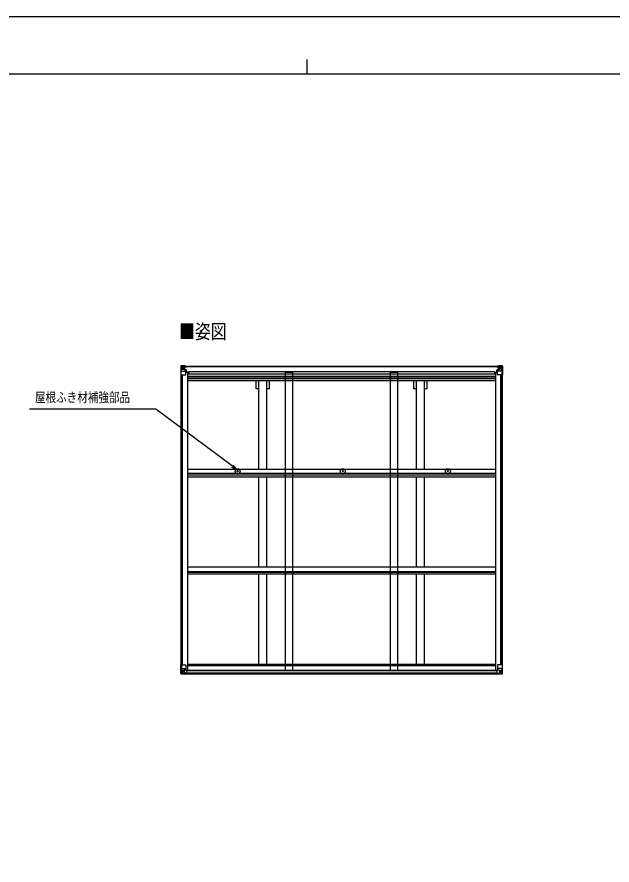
# Model space of a CAD drawing. Units: millimetres, scale not verified. Extents: x -8410 to 8410, y -5940 to 5940.
# Drawn here: x -1986 to 2068, y 159 to 5940 of the extents above; entities that cross this region are included whole.
import ezdxf
from ezdxf.enums import TextEntityAlignment as Align

# ---------------------------------------------------------------- set-up
doc = ezdxf.new("R2010")
doc.units = ezdxf.units.MM
doc.header["$LTSCALE"] = 30
for name, color, linetype in [('0-2_USER1', 3, 'Continuous'), ('0-4_YKK_13', 4, 'Continuous'), ('0-5_YKK_A1', 4, 'Continuous'), ('0-6_YKK_D', 6, 'Continuous'), ('0-7_YKK_ZWAK', 7, 'Continuous')]:
    doc.layers.add(name, color=color, linetype=linetype)
doc.styles.add('ＭＳ ゴシック', font='')
doc.styles.get('ＭＳ ゴシック').set_extended_font_data('MS Gothic')

msp = doc.modelspace()

# ---------------------------------------------------------------- linework, layer by layer
at = {"layer": '0-4_YKK_13'}
for p, q in [((-868.96, 3560.23), (-868.96, 3560.19)), ((-868.02, 3561.23), (-868.02, 3561.23)), ((-868.02, 3561.19), (-868.02, 3561.23)), ((-859.05, 3561.62), (-866.97, 3561.14)), ((-866.11, 3560.17), (-866.12, 3560.11)), ((-866.12, 3499.52), (-866.12, 3560.11)), ((-865.57, 3526.4), (-861.43, 3538.49)), ((-865.57, 3526.4), (-858.96, 3526.19)), ((-862.15, 3556.73), (-864.88, 3560.4)), ((-861.29, 3553.22), (-858.96, 3553.28)), ((-861.29, 3539.75), (-861.29, 3553.22)), ((-858.96, 3539.72), (-861.29, 3539.75)), ((-846.96, 3562.41), (-858.96, 3561.62)), ((-858.96, 3553.28), (-846.96, 3553.28)), ((-858.96, 3539.72), (-846.96, 3539.72)), ((-858.96, 3539.72), (-858.96, 3539.72)), ((-853.48, 3546.08), (-853.48, 3545.12)), ((-847.96, 3553.28), (-846.96, 3553.28)), ((-840.46, 3562.92), (-846.96, 3562.52)), ((-846.96, 3536.42), (-846.96, 3562.52)), ((-846.96, 3561.64), (-840.46, 3562.03)), ((-845.46, 3556.81), (-846.96, 3556.81)), ((-845.46, 3553.28), (-846.96, 3553.28)), ((-845.46, 3539.72), (-846.96, 3539.72)), ((-846.13, 3536.16), (-835.79, 3534.51)), ((-846.13, 3535.53), (-846.13, 3536.16)), ((-835.79, 3533.88), (-846.13, 3535.53)), ((-840.46, 3561.11), (-845.46, 3561.02)), ((-844.96, 3556.45), (-845.46, 3556.45)), ((-841.46, 3551.52), (-845.46, 3551.52)), ((-841.46, 3543.32), (-845.46, 3543.32)), ((-845.35, 3555.15), (-841.46, 3555.15)), ((-844.96, 3557.48), (-844.96, 3555.53)), ((-836.96, 3557.48), (-844.96, 3557.48)), ((-836.96, 3557.45), (-844.96, 3557.45)), ((-834.96, 3555.61), (-844.96, 3555.53)), ((-844.96, 3555.36), (-844.96, 3555.53)), ((-844.96, 3555.53), (-844.96, 3555.53)), ((-841.46, 3535.42), (-841.46, 3555.39)), ((-840.46, 3562.03), (-840.46, 3562.92)), ((-840.46, 3561.52), (-840.46, 3562.03)), ((-840.46, 3561.52), (-840.46, 3561.11)), ((-840.46, 3561.11), (-840.46, 3560.29)), ((-838.46, 3558.23), (-838.46, 3557.48)), ((-835.79, 3534.51), (-835.79, 3533.88)), ((-835.51, 3534.43), (-831.46, 3534.4)), ((-835.46, 3560.72), (-835.46, 3560.29)), ((-835.16, 3560.72), (-835.46, 3560.72)), ((-835.16, 3560.72), (-833.47, 3560.29)), ((-834.96, 3557.22), (-829.96, 3557.22)), ((-834.96, 3555.61), (-834.96, 3557.22)), ((-834.96, 3500.52), (-834.96, 3533.62)), ((-830.46, 3534.39), (-831.46, 3534.4)), ((-831.46, 3532.66), (-830.46, 3532.67)), ((-830.46, 3518.6), (-830.46, 3534.39)), ((-829.96, 3558.23), (-829.96, 3557.22)), ((-829.96, 3557.22), (-828.96, 3557.22)), ((-828.96, 3557.22), (-828.96, 3558.23)), ((-828.96, 3557.22), (-828.96, 3555.65)), ((-828.96, 3555.54), (-828.96, 3555.65)), ((1283.04, 3557.22), (1283.04, 3558.23)), ((1284.04, 3557.22), (1283.04, 3557.22)), ((1283.04, 3557.22), (1283.04, 3555.65)), ((1283.04, 3555.54), (1283.04, 3555.65)), ((1284.04, 3558.23), (1284.04, 3557.22)), ((1289.04, 3557.22), (1284.04, 3557.22)), ((1284.54, 3534.39), (1285.54, 3534.4)), ((1284.54, 3518.6), (1284.54, 3534.39)), ((1285.54, 3532.66), (1284.54, 3532.67)), ((1289.59, 3534.43), (1285.54, 3534.4)), ((1289.24, 3560.72), (1287.55, 3560.29)), ((1289.04, 3555.61), (1289.04, 3557.22)), ((1289.04, 3555.61), (1299.04, 3555.53)), ((1289.04, 3500.52), (1289.04, 3533.62)), ((1289.24, 3560.72), (1289.54, 3560.72)), ((1289.54, 3560.72), (1289.54, 3560.29)), ((1300.21, 3536.16), (1289.87, 3534.51)), ((1289.87, 3533.88), (1300.21, 3535.53)), ((1289.87, 3534.51), (1289.87, 3533.88)), ((1291.04, 3557.48), (1299.04, 3557.48)), ((1291.04, 3557.45), (1299.04, 3557.45)), ((1294.54, 3562.92), (1301.04, 3562.52)), ((1294.54, 3562.03), (1294.54, 3562.92)), ((1301.04, 3561.64), (1294.54, 3562.03)), ((1294.54, 3561.52), (1294.54, 3562.03)), ((1294.54, 3561.52), (1294.54, 3561.11)), ((1294.54, 3561.11), (1299.54, 3561.02)), ((1294.54, 3561.11), (1294.54, 3560.29)), ((1295.54, 3535.42), (1295.54, 3555.39)), ((1299.43, 3555.15), (1295.54, 3555.15)), ((1295.54, 3551.52), (1299.54, 3551.52)), ((1295.54, 3543.32), (1299.54, 3543.32)), ((1299.04, 3557.48), (1299.04, 3555.53)), ((1299.04, 3556.45), (1299.54, 3556.45)), ((1299.04, 3555.36), (1299.04, 3555.53)), ((1299.04, 3555.53), (1299.04, 3555.53)), ((1299.54, 3556.81), (1301.04, 3556.81)), ((1299.54, 3553.28), (1301.04, 3553.28)), ((1299.54, 3539.72), (1301.04, 3539.72)), ((1300.21, 3535.53), (1300.21, 3536.16)), ((1301.04, 3536.42), (1301.04, 3562.52)), ((1301.04, 3562.41), (1313.04, 3561.62)), ((1302.04, 3553.28), (1301.04, 3553.28)), ((1313.04, 3553.28), (1301.04, 3553.28)), ((1313.04, 3539.72), (1301.04, 3539.72)), ((1307.56, 3546.08), (1307.56, 3545.12)), ((1315.37, 3553.22), (1313.04, 3553.28)), ((1313.04, 3539.72), (1315.37, 3539.75)), ((1313.04, 3539.72), (1313.04, 3539.72)), ((1319.65, 3526.4), (1313.04, 3526.19)), ((1313.13, 3561.62), (1321.05, 3561.14)), ((1315.37, 3539.75), (1315.37, 3553.22)), ((1319.65, 3526.4), (1315.51, 3538.49)), ((1316.23, 3556.73), (1318.96, 3560.4)), ((1320.19, 3560.17), (1320.2, 3560.11)), ((1320.2, 3499.52), (1320.2, 3560.11)), ((1322.1, 3561.23), (1322.1, 3561.23)), ((1322.1, 3561.19), (1322.1, 3561.23)), ((1323.04, 3560.23), (1323.04, 3560.19)), ((-866.12, 3499.52), (-835.96, 3499.52)), ((-858.96, 3526.19), (-834.96, 3526.19)), ((-830.46, 3522.52), (-834.96, 3522.52)), ((-814.46, 3518.6), (-834.96, 3518.6)), ((1268.54, 3518.6), (1289.04, 3518.6)), ((1284.54, 3522.52), (1289.04, 3522.52)), ((1313.04, 3526.19), (1289.04, 3526.19)), ((1320.2, 3499.52), (1290.04, 3499.52)), ((-484.38, 2843.98), (-483.28, 2844)), ((-484.38, 2842.98), (-483.28, 2842.96)), ((-483.28, 2844), (-482.76, 2844.1)), ((-483.28, 2842.96), (-482.76, 2842.86)), ((-482.66, 2844.61), (-482.76, 2844.1)), ((-482.66, 2842.34), (-482.76, 2842.86)), ((-482.64, 2845.72), (-482.66, 2844.61)), ((-482.64, 2841.23), (-482.66, 2842.34)), ((-481.64, 2845.72), (-481.62, 2844.61)), ((-481.64, 2841.23), (-481.62, 2842.34)), ((-481.62, 2844.61), (-481.52, 2844.1)), ((-481.62, 2842.34), (-481.52, 2842.86)), ((-481, 2844), (-481.52, 2844.1)), ((-481, 2842.96), (-481.52, 2842.86)), ((-479.89, 2843.98), (-481, 2844)), ((-479.89, 2842.98), (-481, 2842.96)), ((231.62, 2843.98), (232.72, 2844)), ((231.62, 2842.98), (232.72, 2842.96)), ((232.72, 2844), (233.24, 2844.1)), ((232.72, 2842.96), (233.24, 2842.86)), ((233.34, 2844.61), (233.24, 2844.1)), ((233.34, 2842.34), (233.24, 2842.86)), ((233.36, 2845.72), (233.34, 2844.61)), ((233.36, 2841.23), (233.34, 2842.34)), ((234.36, 2845.72), (234.38, 2844.61)), ((234.36, 2841.23), (234.38, 2842.34)), ((234.38, 2844.61), (234.48, 2844.1)), ((234.38, 2842.34), (234.48, 2842.86)), ((235, 2844), (234.48, 2844.1)), ((235, 2842.96), (234.48, 2842.86)), ((236.11, 2843.98), (235, 2844)), ((236.11, 2842.98), (235, 2842.96)), ((947.62, 2843.98), (948.72, 2844)), ((947.62, 2842.98), (948.72, 2842.96)), ((948.72, 2844), (949.24, 2844.1)), ((948.72, 2842.96), (949.24, 2842.86)), ((949.34, 2844.61), (949.24, 2844.1)), ((949.34, 2842.34), (949.24, 2842.86)), ((949.36, 2845.72), (949.34, 2844.61)), ((949.36, 2841.23), (949.34, 2842.34)), ((950.36, 2845.72), (950.38, 2844.61)), ((950.36, 2841.23), (950.38, 2842.34)), ((950.38, 2844.61), (950.48, 2844.1)), ((950.38, 2842.34), (950.48, 2842.86)), ((951, 2844), (950.48, 2844.1)), ((951, 2842.96), (950.48, 2842.86)), ((952.11, 2843.98), (951, 2844)), ((952.11, 2842.98), (951, 2842.96)), ((-868.65, 1524.44), (-835.65, 1524.44)), ((-868.65, 1463.73), (-868.65, 1524.44)), ((-865.8, 1524.44), (-865.8, 1463.86)), ((-834.65, 1523.44), (-834.65, 1490.35)), ((1288.73, 1523.44), (1288.73, 1490.35)), ((1322.73, 1524.44), (1289.73, 1524.44)), ((1319.88, 1524.44), (1319.88, 1463.86)), ((1322.73, 1463.73), (1322.73, 1524.44)), ((-867.71, 1462.78), (-867.71, 1462.73)), ((-858.74, 1462.35), (-866.66, 1462.82)), ((-865.8, 1463.79), (-865.8, 1463.86)), ((-865.26, 1497.56), (-858.65, 1497.78)), ((-865.26, 1497.56), (-861.12, 1485.48)), ((-861.83, 1467.23), (-864.57, 1463.57)), ((-858.65, 1484.25), (-860.98, 1484.21)), ((-860.98, 1484.21), (-860.98, 1470.74)), ((-860.98, 1470.74), (-858.65, 1470.68)), ((-858.65, 1497.78), (-834.65, 1497.78)), ((-858.65, 1484.25), (-858.65, 1484.24)), ((-846.65, 1484.24), (-858.65, 1484.24)), ((-858.65, 1470.69), (-846.65, 1470.69)), ((-846.65, 1461.56), (-858.65, 1462.34)), ((-854.13, 1477.88), (-854.13, 1478.84)), ((-846.65, 1488.23), (-840.15, 1488.23)), ((-846.65, 1488.23), (-846.65, 1461.44)), ((-835.47, 1490.09), (-845.82, 1488.43)), ((-845.82, 1488.43), (-845.82, 1488.23)), ((-843.12, 1488.23), (-835.47, 1489.45)), ((-840.15, 1488.23), (-831.15, 1488.2)), ((-840.15, 1461.05), (-840.15, 1466.99)), ((-831.15, 1466.42), (-840.15, 1466.36)), ((-835.47, 1489.45), (-835.47, 1490.09)), ((-830.15, 1487.29), (-830.15, 1467.13)), ((1284.23, 1487.29), (1284.23, 1467.13)), ((1294.23, 1488.23), (1285.23, 1488.2)), ((1285.23, 1466.42), (1294.23, 1466.36)), ((1312.73, 1497.78), (1288.73, 1497.78)), ((1289.55, 1490.09), (1299.9, 1488.43)), ((1289.55, 1489.45), (1289.55, 1490.09)), ((1297.2, 1488.23), (1289.55, 1489.45)), ((1300.73, 1488.23), (1294.23, 1488.23)), ((1294.23, 1461.05), (1294.23, 1466.99)), ((1299.9, 1488.43), (1299.9, 1488.23)), ((1300.73, 1488.23), (1300.73, 1461.44)), ((1300.73, 1484.24), (1312.73, 1484.24)), ((1312.73, 1470.69), (1300.73, 1470.69)), ((1300.73, 1461.56), (1312.73, 1462.34)), ((1308.21, 1477.88), (1308.21, 1478.84)), ((1319.34, 1497.56), (1312.73, 1497.78)), ((1312.73, 1484.25), (1312.73, 1484.24)), ((1312.73, 1484.25), (1315.06, 1484.21)), ((1315.06, 1470.74), (1312.73, 1470.68)), ((1312.82, 1462.35), (1320.74, 1462.82)), ((1315.06, 1484.21), (1315.06, 1470.74)), ((1319.34, 1497.56), (1315.2, 1485.48)), ((1315.91, 1467.23), (1318.65, 1463.57)), ((1319.88, 1463.79), (1319.88, 1463.86)), ((1321.79, 1462.78), (1321.79, 1462.73))]:
    msp.add_line(p, q, dxfattribs=at)
for points in [[(-868.96, 3560.19), (-868.96, 3499.52), (-866.12, 3499.52)], [(-868.02, 3561.23), (-858.96, 3561.79), (-846.96, 3562.52)], [(-855.4, 3547.04), (-856.36, 3547.04), (-856.36, 3548), (-855.4, 3548)], [(-854.44, 3548.96), (-854.44, 3549.92), (-853.48, 3549.92), (-853.48, 3548.96)], [(-853.48, 3545.12), (-854.44, 3545.12), (-854.44, 3546.08)], [(-852.52, 3548), (-851.56, 3548), (-851.56, 3547.04), (-852.52, 3547.04)], [(-840.46, 3561.52), (-845.46, 3561.52), (-845.46, 3536.06)], [(-844.96, 3556.45), (-836.96, 3556.45), (-836.96, 3558.23)], [(-829.96, 3555.49), (-844.96, 3555.36), (-844.96, 3555.36)], [(-834.96, 3555.61), (-834.96, 3555.6), (-828.96, 3555.65)], [(-831.46, 3534.4), (-831.46, 3532.66), (-834.96, 3532.65)], [(1289.04, 3555.61), (1289.04, 3555.6), (1283.04, 3555.65)], [(1284.04, 3555.49), (1299.04, 3555.36), (1299.04, 3555.36)], [(1285.54, 3534.4), (1285.54, 3532.66), (1289.04, 3532.65)], [(1299.04, 3556.45), (1291.04, 3556.45), (1291.04, 3558.23)], [(1294.54, 3561.52), (1299.54, 3561.52), (1299.54, 3536.06)], [(1322.1, 3561.23), (1313.04, 3561.79), (1301.04, 3562.52)], [(1306.6, 3548), (1305.64, 3548), (1305.64, 3547.04), (1306.6, 3547.04)], [(1308.52, 3548.96), (1308.52, 3549.92), (1307.56, 3549.92), (1307.56, 3548.96)], [(1307.56, 3545.12), (1308.52, 3545.12), (1308.52, 3546.08)], [(1309.48, 3547.04), (1310.44, 3547.04), (1310.44, 3548), (1309.48, 3548)], [(1323.04, 3560.19), (1323.04, 3499.52), (1320.2, 3499.52)], [(-867.71, 1462.73), (-858.65, 1462.18), (-840.15, 1461.05)], [(-855.09, 1475.96), (-856.05, 1475.96), (-856.05, 1476.92), (-855.09, 1476.92)], [(-854.13, 1478.84), (-853.17, 1478.84), (-853.17, 1477.88)], [(-853.17, 1475), (-853.17, 1474.04), (-854.13, 1474.04), (-854.13, 1475)], [(-852.21, 1476.92), (-851.25, 1476.92), (-851.25, 1475.96), (-852.21, 1475.96)], [(-830.15, 1467.13), (-830.16, 1467.03), (-840.15, 1466.99)], [(1284.23, 1467.13), (1284.24, 1467.03), (1294.23, 1466.99)], [(1321.79, 1462.73), (1312.73, 1462.18), (1294.23, 1461.05)], [(1306.29, 1476.92), (1305.33, 1476.92), (1305.33, 1475.96), (1306.29, 1475.96)], [(1308.21, 1478.84), (1307.25, 1478.84), (1307.25, 1477.88)], [(1307.25, 1475), (1307.25, 1474.04), (1308.21, 1474.04), (1308.21, 1475)], [(1309.17, 1475.96), (1310.13, 1475.96), (1310.13, 1476.92), (1309.17, 1476.92)]]:
    msp.add_lwpolyline(points, dxfattribs=at)
for centre, radius in [((-853.96, 3547.52), 5.3), ((1308.04, 3547.52), 5.3), ((-482.14, 2843.48), 17), ((-482.14, 2843.48), 4), ((233.86, 2843.48), 17), ((233.86, 2843.48), 4), ((949.86, 2843.48), 17), ((949.86, 2843.48), 4), ((-853.65, 1476.44), 5.3), ((1307.73, 1476.44), 5.3)]:
    msp.add_circle(centre, radius, dxfattribs=at)
for centre, radius, start, end in [((-867.96, 3560.23), 0.999, 93.4424, 179.95083), ((-867.96, 3560.23), 1, 93.50017, 180.00079), ((-867.96, 3560.19), 0.999, 93.4424, 179.95083), ((-866.81, 3573.84), 12.7, 269.24466, 275.10311), ((-864.83, 3560.23), 1.28, 131.17831, 182.45895), ((-855.4, 3548.96), 0.96, 270, 0), ((-855.4, 3546.08), 0.96, 0, 90), ((-852.52, 3548.96), 0.96, 180, 270), ((-852.52, 3546.08), 0.96, 90, 180), ((-846.02, 3537.1), 0.937, 182.32209, 263.26766), ((-846.02, 3536.46), 0.937, 182.32209, 263.26766), ((-844.96, 3557.98), 0.5, 179.99802, 269.99691), ((-844.96, 3557.95), 0.5, 180.00109, 270.00109), ((-844.96, 3555.02), 0.5, 90.52895, 180.04464), ((-844.95, 3554.85), 0.513, 91.88028, 181.04707), ((-835.9, 3533.58), 0.937, 2.32209, 83.26766), ((-835.9, 3532.95), 0.937, 2.32209, 83.26766), ((-829.82, 3563.18), 7.69, 268.96999, 276.43426), ((1283.9, 3563.18), 7.69, 263.56574, 271.03001), ((1289.98, 3533.58), 0.937, 96.73234, 177.67791), ((1289.98, 3532.95), 0.937, 96.73234, 177.67791), ((1299.04, 3557.98), 0.5, 270.00309, 0.00198), ((1299.04, 3557.95), 0.5, 269.99891, 359.99891), ((1299.04, 3555.02), 0.5, 359.95536, 89.47105), ((1299.03, 3554.85), 0.513, 358.95293, 88.11972), ((1300.1, 3537.1), 0.937, 276.73234, 357.67791), ((1300.1, 3536.46), 0.937, 276.73234, 357.67791), ((1306.6, 3548.96), 0.96, 270, 0), ((1306.6, 3546.08), 0.96, 0, 90), ((1309.48, 3548.96), 0.96, 180, 270), ((1309.48, 3546.08), 0.96, 90, 180), ((1318.91, 3560.23), 1.28, 357.54105, 48.82169), ((1320.89, 3573.84), 12.7, 264.89689, 270.75534), ((1322.04, 3560.23), 0.999, 0.04917, 86.5576), ((1322.04, 3560.23), 1, 359.99921, 86.49983), ((1322.04, 3560.19), 0.999, 0.04917, 86.5576), ((-835.96, 3500.52), 1, 270, 0), ((1290.04, 3500.52), 1, 180, 270), ((-482.14, 2843.48), 2.3, 167.44414, 192.55586), ((-482.14, 2843.48), 2.3, 77.44414, 102.55586), ((-482.14, 2843.48), 2.3, 257.44414, 282.55586), ((-482.14, 2843.48), 2.3, 347.44414, 12.55586), ((233.86, 2843.48), 2.3, 167.44414, 192.55586), ((233.86, 2843.48), 2.3, 77.44414, 102.55586), ((233.86, 2843.48), 2.3, 257.44414, 282.55586), ((233.86, 2843.48), 2.3, 347.44414, 12.55586), ((949.86, 2843.48), 2.3, 167.44414, 192.55586), ((949.86, 2843.48), 2.3, 77.44414, 102.55586), ((949.86, 2843.48), 2.3, 257.44414, 282.55586), ((949.86, 2843.48), 2.3, 347.44414, 12.55586), ((-835.65, 1523.44), 1, 0, 90), ((1289.73, 1523.44), 1, 90, 180), ((-867.65, 1463.77), 0.999, 180.04917, 266.5576), ((-867.65, 1463.74), 0.999, 180.04917, 266.5576), ((-867.65, 1463.73), 1, 179.99921, 266.49983), ((-866.49, 1450.13), 12.7, 84.89689, 90.75534), ((-864.52, 1463.74), 1.28, 177.54105, 228.82169), ((-855.09, 1477.88), 0.96, 270, 0), ((-855.09, 1475), 0.96, 0, 90), ((-852.21, 1477.88), 0.96, 180, 270), ((-852.21, 1475), 0.96, 90, 180), ((-845.71, 1487.5), 0.937, 96.73234, 129.06602), ((-835.58, 1491.02), 0.937, 276.73234, 357.67791), ((-835.58, 1490.38), 0.937, 276.73234, 357.67791), ((1289.66, 1491.02), 0.937, 182.32209, 263.26766), ((1289.66, 1490.38), 0.937, 182.32209, 263.26766), ((1299.79, 1487.5), 0.937, 50.93398, 83.26766), ((1306.29, 1477.88), 0.96, 270, 0), ((1306.29, 1475), 0.96, 0, 90), ((1309.17, 1477.88), 0.96, 180, 270), ((1309.17, 1475), 0.96, 90, 180), ((1318.6, 1463.74), 1.28, 311.17831, 2.45895), ((1320.57, 1450.13), 12.7, 89.24466, 95.10311), ((1321.73, 1463.77), 0.999, 273.4424, 359.95083), ((1321.73, 1463.74), 0.999, 273.4424, 359.95083), ((1321.73, 1463.73), 1, 273.50017, 0.00079)]:
    msp.add_arc(centre, radius, start, end, dxfattribs=at)
for centre, major_axis, ratio, start_param, end_param in [((-667.02, 3573.54), (201, 12.36), 0.060933, 3.1373463, 3.1378449), ((-866.02, 3561.31), (2, 0.12), 0.060933, 3.1378449, 4.2119296), ((-864.85, 3528.75), (0.85, 2.32), 0.403757, 2.3087461, 3.2744049), ((-865.83, 3558.21), (-0.02, 3), 0.466854, 5.5234897, 6.1575023), ((-864.16, 3553.14), (0.03, 5), 0.573921, 4.7320603, 5.5159136), ((-862.7, 3539.77), (0, 3), 0.468246, 4.2703918, 4.7058971), ((-940.71, 3553.28), (81.75, 0), 0.061163, 0, 0.0007725), ((1394.79, 3553.28), (-81.75, 0), 0.061163, 6.2824128, 6.2831853), ((1318.24, 3553.14), (-0.03, 5), 0.573921, 0.7672717, 1.551125), ((1316.78, 3539.77), (0, 3), 0.468246, 1.5772882, 2.0127935), ((1319.91, 3558.21), (0.02, 3), 0.466854, 0.125683, 0.7596956), ((1318.93, 3528.75), (-0.85, 2.32), 0.403757, 3.0087805, 3.9744392), ((1320.1, 3561.31), (-2, 0.12), 0.060933, 2.0712557, 3.1453404), ((1121.1, 3573.54), (-201, 12.36), 0.060933, 3.1453404, 3.145839), ((-865.71, 1462.65), (2, -0.12), 0.060933, 2.0712557, 3.1453404), ((-666.71, 1450.42), (201, -12.36), 0.060933, 3.1453404, 3.145839), ((-864.54, 1495.22), (0.85, -2.32), 0.403757, 3.0087805, 3.9744392), ((-865.52, 1465.75), (-0.02, -3), 0.466854, 0.125683, 0.7596956), ((-863.85, 1470.82), (0.03, -5), 0.573921, 0.7672717, 1.551125), ((-862.38, 1484.19), (0, -3), 0.468246, 1.5772882, 2.0127935), ((-940.4, 1470.69), (81.75, 0), 0.061163, 6.2824128, 6.2831853), ((-831.15, 1487.29), (1, -0.021), 0.906239, 0.0187047, 1.589501), ((-831.15, 1467.13), (1, 0.012), 0.707053, 4.7036637, 6.124411), ((1285.23, 1487.29), (-1, -0.021), 0.906239, 4.6936843, 6.2644806), ((1285.23, 1467.13), (-1, 0.012), 0.707053, 0.1587743, 1.5795216), ((1394.48, 1470.69), (-81.75, 0), 0.061163, 0, 0.0007725), ((1316.46, 1484.19), (0, -3), 0.468246, 4.2703918, 4.7058971), ((1317.93, 1470.82), (-0.03, -5), 0.573921, 4.7320603, 5.5159136), ((1319.6, 1465.75), (0.02, -3), 0.466854, 5.5234897, 6.1575023), ((1318.62, 1495.22), (-0.85, -2.32), 0.403757, 2.3087461, 3.2744049), ((1319.79, 1462.65), (-2, -0.12), 0.060933, 3.1378449, 4.2119296), ((1120.79, 1450.42), (-201, -12.36), 0.060933, 3.1373463, 3.1378449)]:
    msp.add_ellipse(centre, major_axis=major_axis, ratio=ratio, start_param=start_param, end_param=end_param, dxfattribs=at)
at = {"layer": '0-5_YKK_A1'}
for p, q in [((-845.46, 3560.29), (1299.54, 3560.29)), ((-845.45, 3558.23), (1299.54, 3558.23)), ((-866.96, 1524.44), (-866.96, 3499.52)), ((-857.96, 1524.44), (-857.96, 3499.52)), ((-857.26, 1524.44), (-857.26, 3499.52)), ((-834.96, 3518), (-821.96, 3518)), ((-821.96, 1488.09), (-821.96, 3518)), ((1276.04, 3504.95), (-821.96, 3504.95)), ((1276.04, 3488.51), (-821.96, 3488.51)), ((1276.04, 3484.73), (-821.96, 3484.73)), ((1276.04, 3473.38), (-821.96, 3473.38)), ((1268.54, 3520.02), (-814.46, 3520.02)), ((-814.46, 3520.02), (-814.46, 3504.95)), ((-155.96, 1488.09), (-155.96, 3517.35)), ((-105.96, 3517.35), (-155.96, 3517.35)), ((-105.96, 1488.09), (-105.96, 3517.35)), ((560.04, 1488.09), (560.04, 3517.35)), ((610.04, 3517.35), (560.04, 3517.35)), ((610.04, 1488.09), (610.04, 3517.35)), ((1268.54, 3520.02), (1268.54, 3504.95)), ((1276.04, 1488.09), (1276.04, 3518)), ((1289.04, 3518), (1276.04, 3518)), ((1311.34, 1524.44), (1311.34, 3499.52)), ((1312.04, 1524.44), (1312.04, 3499.52)), ((1321.04, 1524.44), (1321.04, 3499.52)), ((1276.04, 3460.56), (-821.96, 3460.56)), ((-355.16, 3404.29), (-355.16, 3460.56)), ((-337.46, 2858), (-337.46, 3460.56)), ((-282.46, 2858), (-282.46, 3460.56)), ((-264.76, 3404.29), (-264.76, 3460.56)), ((718.84, 3404.29), (718.84, 3460.56)), ((736.54, 2858), (736.54, 3460.56)), ((791.54, 2858), (791.54, 3460.56)), ((809.24, 3404.29), (809.24, 3460.56)), ((-337.46, 3404.29), (-355.16, 3404.29)), ((-264.76, 3404.29), (-282.46, 3404.29)), ((736.54, 3404.29), (718.84, 3404.29)), ((809.24, 3404.29), (791.54, 3404.29)), ((-821.96, 2858), (1276.04, 2858)), ((1276.04, 2828.96), (-821.96, 2828.96)), ((-821.96, 2819.23), (1276.04, 2819.23)), ((-821.96, 2806.37), (1276.04, 2806.37)), ((-337.46, 2190.54), (-337.46, 2806.37)), ((-282.46, 2190.54), (-282.46, 2806.37)), ((736.54, 2190.54), (736.54, 2806.37)), ((791.54, 2190.54), (791.54, 2806.37)), ((1276.04, 2190.54), (-821.96, 2190.54)), ((-821.96, 2160.79), (1276.04, 2160.79)), ((-821.96, 2156.37), (1276.04, 2156.37)), ((-821.96, 2143.35), (1276.04, 2143.35)), ((-337.46, 1525.33), (-337.46, 2143.35)), ((-282.46, 1525.33), (-282.46, 2143.35)), ((736.54, 1525.33), (736.54, 2143.35)), ((791.54, 1525.33), (791.54, 2143.35)), ((1276.04, 1525.33), (-821.96, 1525.33)), ((1275.77, 1516.2), (-821.96, 1516.2)), ((-840.15, 1463.59), (1294.23, 1463.59)), ((-840.15, 1462.65), (1294.23, 1462.65)), ((-830.68, 1488.09), (1284.76, 1488.09)), ((-830.15, 1485.74), (1284.23, 1485.74)), ((-830.15, 1470.08), (1284.23, 1470.08))]:
    msp.add_line(p, q, dxfattribs=at)
at = {"layer": '0-6_YKK_D'}
for points in [[(-490.98, 2858), (-518.24, 2878.31), (-1039.26, 3266.56), (-1900.38, 3266.56)], [(-523.69, 2871.01), (-490.98, 2858), (-512.8, 2885.62)]]:
    msp.add_lwpolyline(points, dxfattribs=at)
at = {"layer": '0-7_YKK_ZWAK'}
for p, q in [((-9.96, 5650), (-9.96, 5550)), ((7790.04, 5550), (-7809.96, 5550))]:
    msp.add_line(p, q, dxfattribs=at)
msp.add_lwpolyline([(-8410, -5940), (8410, -5940), (8410, 5940), (-8410, 5940)], close=True, dxfattribs=at)

# ---------------------------------------------------------------- texts
at = {"layer": '0-2_USER1', "style": 'ＭＳ ゴシック', "width": 0.8}
msp.add_text('■姿図', height=98.97, dxfattribs=at).set_placement((-881.67, 3717.18), align=Align.BOTTOM_LEFT)
at = {"layer": '0-6_YKK_D', "style": 'ＭＳ ゴシック', "width": 0.8}
msp.add_text('屋根ふき材補強部品', height=65.98, dxfattribs=at).set_placement((-1863.14, 3294.54), align=Align.BOTTOM_LEFT)

doc.saveas('drawing.dxf')
